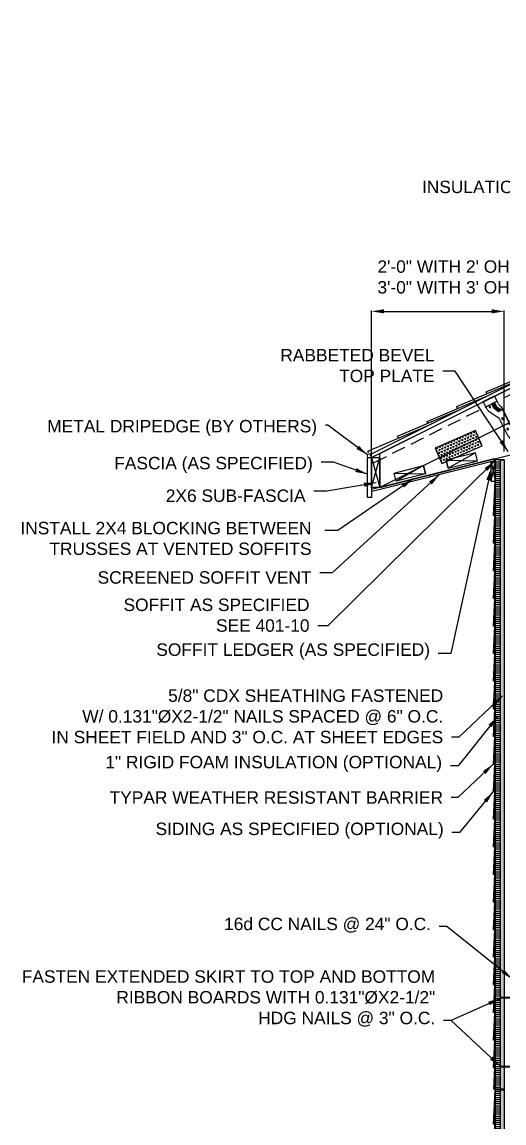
# Model space of a CAD drawing. Header units: inches. Extents: x -1316 to 22433, y -200 to 8737.
# Drawn here: x -465.5 to -378.2, y -14 to 185.4 of the extents above; entities that cross this region are included whole.
import ezdxf

# ---------------------------------------------------------------- set-up
doc = ezdxf.new("R2010")
doc.units = ezdxf.units.IN
doc.header["$LTSCALE"] = 10
doc.header["$MEASUREMENT"] = 0
doc.header["$PDMODE"] = 34
doc.header["$PDSIZE"] = 18
doc.linetypes.add('HIDDEN', pattern=[0.375, 0.25, -0.125])
doc.layers.get('0').update_dxf_attribs({"linetype": 'CONTINUOUS'})
doc.layers.get('DefPoints').update_dxf_attribs({"linetype": 'CONTINUOUS'})
for name, color, linetype in [('S-FLOR', 7, 'CONTINUOUS'), ('S-HATCH', 5, 'CONTINUOUS'), ('S-HDWR', 104, 'CONTINUOUS'), ('S-PLATE', 190, 'CONTINUOUS'), ('S-ROOF', 2, 'CONTINUOUS'), ('S-TXT', 222, 'CONTINUOUS'), ('S-WALL', 6, 'CONTINUOUS')]:
    doc.layers.add(name, color=color, linetype=linetype)
doc.styles.add('style1', font='arial.ttf')
doc.dimstyles.new('1-2', dxfattribs={"dimtxt": 2.25, "dimasz": 2.25, "dimexe": 0.18, "dimexo": 1.5, "dimgap": 1.5, "dimtad": 0, "dimdec": 4, "dimrnd": 0.0625, "dimzin": 0, "dimdsep": 46, "dimlunit": 4, "dimtxsty": 'style1', "dimcen": 0.09, "dimazin": 0, "dimtfac": 1, "dimtdec": 4, "dimtofl": 0, "dimtmove": 0, "dimatfit": 0, "dimfxl": 1, "dimtolj": 1, "dimtzin": 0, "dimarcsym": 0})
pattern_1 = [(90, (1319.4375, 2e-13), (-0.25, 2e-17), []), (135, (1319.4375, 2e-13), (-0.5, -0.5), [0.3535534, -0.7071077])]
pattern_2 = [(180, (1319.4375, 2e-13), (-6e-17, -0.375), [])]

# ---------------------------------------------------------------- blocks, each defined once
blk = doc.blocks.new('NP SHINGLES')
for p, q in [((21.06, 11.37), (32.12, 16.06)), ((15.69, 8.68), (26.76, 13.38)), ((10.32, 6), (21.39, 10.7)), ((21.22, 11.03), (21.06, 11.37)), ((4.96, 3.32), (16.02, 8.01)), ((15.86, 8.35), (15.69, 8.68)), ((10.49, 5.66), (10.32, 6)), ((-0.41, 0.63), (10.66, 5.33)), ((5.12, 2.98), (4.96, 3.32)), ((-0.24, 0.3), (-0.41, 0.63))]:
    blk.add_line(p, q)
blk = doc.blocks.new('THAI1-81-22-l')
for p, q in [((3.57, 21.55), (-1.44, 11.38)), ((3.63, 21.52), (-1.37, 11.37)), ((3.45, 21.33), (3.52, 21.3)), ((3.57, 21.55), (3.63, 21.52)), ((-1.44, 11.38), (-1.44, 2.31)), ((-1.37, 11.37), (-1.37, 2.31)), ((-0.42, 8.33), (-1.21, 9.12)), ((-0.71, 6.54), (-0.71, 6.27)), ((-0.54, 6.54), (-0.54, 6.27)), ((-0.12, 7.62), (-0.12, 4.31)), ((-0.71, 4.41), (-0.71, 4.14)), ((-0.54, 4.41), (-0.54, 4.15)), ((-1.44, 2.31), (-1.37, 2.31)), ((-1.26, 2.11), (-1.37, 2.31)), ((-0.62, 1.99), (-1.08, 2.76)), ((-0.43, 1.99), (-0.92, 2.86)), ((-0.25, 1.99), (-0.71, 2.76)), ((-0.06, 1.99), (-0.54, 2.86)), ((0.99, 2.11), (0.01, 3.81)), ((-1.13, 1.61), (-1.13, 0)), ((1.13, 0.07), (-1.13, 0.07)), ((1.13, 0), (-1.13, 0)), ((-0.59, 1.19), (-0.59, 1.89)), ((-0.41, 1.19), (-0.41, 1.9)), ((-0.22, 1.19), (-0.22, 1.89)), ((-0.03, 1.19), (-0.03, 1.9)), ((0.41, 1.54), (0.41, 1.27)), ((0.59, 1.54), (0.59, 1.27)), ((1.13, 1.61), (1.13, 0))]:
    blk.add_line(p, q)
for centre, radius, start, end in [((-0.5, 9.83), 1, 208.955, 225), ((-1.13, 7.62), 1, 0, 45), ((-0.62, 6.54), 0.0855, 0, 180), ((-0.62, 4.41), 0.0855, 0, 180), ((0.88, 4.31), 1, 180, 210), ((-2.12, 1.61), 1, 0, 30), ((-1, 2.81), 0.0937, 29.3122, 210.7555), ((-0.62, 2.81), 0.0937, 29.3122, 210.7555), ((0.13, 1.61), 1, 0, 30), ((-0.78, 1.89), 0.187, 0, 30.7555), ((-0.5, 1.19), 0.0937, 180, 0), ((-0.59, 1.9), 0.187, 0, 29.3122), ((-0.41, 1.89), 0.187, 0, 30.7555), ((-0.12, 1.19), 0.0937, 180, 0), ((-0.22, 1.9), 0.187, 0, 29.3122), ((0.5, 1.54), 0.0855, 0, 180)]:
    blk.add_arc(centre, radius, start, end)
blk = doc.blocks.new('*X540')
at = {"color": 0}
for p, q in [((579.45, -101.66), (579.64, -101.66)), ((579.5, -101.9), (579.64, -101.66)), ((579.78, -101.42), (579.64, -101.17)), ((579.64, -101.17), (579.92, -101.17)), ((579.78, -101.42), (579.92, -101.17)), ((580.06, -101.9), (579.92, -101.66)), ((579.92, -101.66), (580.2, -101.66)), ((580.06, -101.9), (580.2, -101.66)), ((580.34, -101.42), (580.2, -101.17)), ((580.2, -101.17), (580.48, -101.17)), ((580.34, -101.42), (580.48, -101.17)), ((580.62, -101.9), (580.48, -101.66)), ((580.48, -101.66), (580.76, -101.66)), ((580.62, -101.9), (580.76, -101.66)), ((580.9, -101.42), (580.76, -101.17)), ((580.76, -101.17), (581.04, -101.17)), ((580.9, -101.42), (581.04, -101.17)), ((581.18, -101.9), (581.04, -101.66)), ((581.04, -101.66), (581.32, -101.66)), ((581.18, -101.9), (581.32, -101.66)), ((581.47, -101.42), (581.32, -101.17)), ((581.32, -101.17), (581.61, -101.17)), ((581.47, -101.42), (581.61, -101.17)), ((581.75, -101.9), (581.61, -101.66)), ((581.61, -101.66), (581.89, -101.66)), ((581.75, -101.9), (581.89, -101.66)), ((582.03, -101.42), (581.89, -101.17)), ((581.89, -101.17), (582.17, -101.17)), ((582.03, -101.42), (582.17, -101.17)), ((582.31, -101.9), (582.17, -101.66)), ((582.17, -101.66), (582.45, -101.66)), ((582.31, -101.9), (582.45, -101.66)), ((582.59, -101.42), (582.45, -101.17)), ((582.45, -101.17), (582.73, -101.17)), ((582.59, -101.42), (582.73, -101.17)), ((582.87, -101.9), (582.73, -101.66)), ((582.73, -101.66), (583.01, -101.66)), ((582.87, -101.9), (583.01, -101.66)), ((583.15, -101.42), (583.01, -101.17)), ((583.01, -101.17), (583.29, -101.17)), ((583.15, -101.42), (583.29, -101.17)), ((583.43, -101.9), (583.29, -101.66)), ((583.29, -101.66), (583.57, -101.66)), ((583.43, -101.9), (583.57, -101.66)), ((583.72, -101.42), (583.57, -101.17)), ((583.57, -101.17), (583.86, -101.17)), ((583.72, -101.42), (583.86, -101.17)), ((584, -101.9), (583.86, -101.66)), ((583.86, -101.66), (584.14, -101.66)), ((584, -101.9), (584.14, -101.66)), ((584.28, -101.42), (584.14, -101.17)), ((584.14, -101.17), (584.42, -101.17)), ((584.28, -101.42), (584.42, -101.17)), ((584.56, -101.9), (584.42, -101.66)), ((584.42, -101.66), (584.7, -101.66)), ((584.56, -101.9), (584.7, -101.66)), ((584.84, -101.42), (584.7, -101.17)), ((584.7, -101.17), (584.98, -101.17)), ((584.84, -101.42), (584.98, -101.17)), ((585.12, -101.9), (584.98, -101.66)), ((584.98, -101.66), (585.26, -101.66)), ((585.12, -101.9), (585.26, -101.66)), ((585.4, -101.42), (585.26, -101.17)), ((585.26, -101.17), (585.54, -101.17)), ((585.4, -101.42), (585.54, -101.17)), ((585.68, -101.9), (585.54, -101.66)), ((585.54, -101.66), (585.82, -101.66)), ((585.68, -101.9), (585.82, -101.66)), ((585.97, -101.42), (585.82, -101.17)), ((585.82, -101.17), (586.11, -101.17)), ((585.97, -101.42), (586.11, -101.17)), ((586.25, -101.9), (586.11, -101.66)), ((586.11, -101.66), (586.39, -101.66)), ((586.25, -101.9), (586.39, -101.66)), ((586.53, -101.42), (586.39, -101.17)), ((586.39, -101.17), (586.67, -101.17)), ((586.53, -101.42), (586.67, -101.17)), ((586.81, -101.9), (586.67, -101.66)), ((586.67, -101.66), (586.95, -101.66)), ((586.81, -101.9), (586.95, -101.66)), ((587.09, -101.42), (586.95, -101.17)), ((586.95, -101.17), (587.23, -101.17)), ((587.09, -101.42), (587.23, -101.17)), ((587.37, -101.9), (587.23, -101.66)), ((587.23, -101.66), (587.45, -101.66)), ((579.5, -101.9), (579.45, -101.82)), ((579.45, -102.64), (579.64, -102.64)), ((579.5, -102.88), (579.45, -102.79)), ((579.45, -103.61), (579.64, -103.61)), ((579.5, -102.88), (579.64, -102.64)), ((579.5, -103.85), (579.64, -103.61)), ((579.78, -102.39), (579.64, -102.15)), ((579.64, -102.15), (579.92, -102.15)), ((579.78, -103.37), (579.64, -103.12)), ((579.64, -103.12), (579.92, -103.12)), ((579.78, -102.39), (579.92, -102.15)), ((579.78, -103.37), (579.92, -103.12)), ((580.06, -102.88), (579.92, -102.64)), ((579.92, -102.64), (580.2, -102.64)), ((580.06, -103.85), (579.92, -103.61)), ((579.92, -103.61), (580.2, -103.61)), ((580.06, -102.88), (580.2, -102.64)), ((580.06, -103.85), (580.2, -103.61)), ((580.34, -102.39), (580.2, -102.15)), ((580.2, -102.15), (580.48, -102.15)), ((580.34, -103.37), (580.2, -103.12)), ((580.2, -103.12), (580.48, -103.12)), ((580.34, -102.39), (580.48, -102.15)), ((580.34, -103.37), (580.48, -103.12)), ((580.62, -102.88), (580.48, -102.64)), ((580.48, -102.64), (580.76, -102.64)), ((580.62, -103.85), (580.48, -103.61)), ((580.48, -103.61), (580.76, -103.61)), ((580.62, -102.88), (580.76, -102.64)), ((580.62, -103.85), (580.76, -103.61)), ((580.9, -102.39), (580.76, -102.15)), ((580.76, -102.15), (581.04, -102.15)), ((580.9, -103.37), (580.76, -103.12)), ((580.76, -103.12), (581.04, -103.12)), ((580.9, -102.39), (581.04, -102.15)), ((580.9, -103.37), (581.04, -103.12)), ((581.18, -102.88), (581.04, -102.64)), ((581.04, -102.64), (581.32, -102.64)), ((581.18, -103.85), (581.04, -103.61)), ((581.04, -103.61), (581.32, -103.61)), ((581.18, -102.88), (581.32, -102.64)), ((581.18, -103.85), (581.32, -103.61)), ((581.47, -102.39), (581.32, -102.15)), ((581.32, -102.15), (581.61, -102.15)), ((581.47, -103.37), (581.32, -103.12)), ((581.32, -103.12), (581.61, -103.12)), ((581.47, -102.39), (581.61, -102.15)), ((581.47, -103.37), (581.61, -103.12)), ((581.75, -102.88), (581.61, -102.64)), ((581.61, -102.64), (581.89, -102.64)), ((581.75, -103.85), (581.61, -103.61)), ((581.61, -103.61), (581.89, -103.61)), ((581.75, -102.88), (581.89, -102.64)), ((581.75, -103.85), (581.89, -103.61)), ((582.03, -102.39), (581.89, -102.15)), ((581.89, -102.15), (582.17, -102.15)), ((582.03, -103.37), (581.89, -103.12)), ((581.89, -103.12), (582.17, -103.12)), ((582.03, -102.39), (582.17, -102.15)), ((582.03, -103.37), (582.17, -103.12)), ((582.31, -102.88), (582.17, -102.64)), ((582.17, -102.64), (582.45, -102.64)), ((582.31, -103.85), (582.17, -103.61)), ((582.17, -103.61), (582.45, -103.61)), ((582.31, -102.88), (582.45, -102.64)), ((582.31, -103.85), (582.45, -103.61)), ((582.59, -102.39), (582.45, -102.15)), ((582.45, -102.15), (582.73, -102.15)), ((582.59, -103.37), (582.45, -103.12)), ((582.45, -103.12), (582.73, -103.12)), ((582.59, -102.39), (582.73, -102.15)), ((582.59, -103.37), (582.73, -103.12)), ((582.87, -102.88), (582.73, -102.64)), ((582.73, -102.64), (583.01, -102.64)), ((582.87, -103.85), (582.73, -103.61)), ((582.73, -103.61), (583.01, -103.61)), ((582.87, -102.88), (583.01, -102.64)), ((582.87, -103.85), (583.01, -103.61)), ((583.15, -102.39), (583.01, -102.15)), ((583.01, -102.15), (583.29, -102.15)), ((583.15, -103.37), (583.01, -103.12)), ((583.01, -103.12), (583.29, -103.12)), ((583.15, -102.39), (583.29, -102.15)), ((583.15, -103.37), (583.29, -103.12)), ((583.43, -102.88), (583.29, -102.64)), ((583.29, -102.64), (583.57, -102.64)), ((583.43, -103.85), (583.29, -103.61)), ((583.29, -103.61), (583.57, -103.61)), ((583.43, -102.88), (583.57, -102.64)), ((583.43, -103.85), (583.57, -103.61)), ((583.72, -102.39), (583.57, -102.15)), ((583.57, -102.15), (583.86, -102.15)), ((583.72, -103.37), (583.57, -103.12)), ((583.57, -103.12), (583.86, -103.12)), ((583.72, -102.39), (583.86, -102.15)), ((583.72, -103.37), (583.86, -103.12)), ((584, -102.88), (583.86, -102.64)), ((583.86, -102.64), (584.14, -102.64)), ((584, -103.85), (583.86, -103.61)), ((583.86, -103.61), (584.14, -103.61)), ((584, -102.88), (584.14, -102.64)), ((584, -103.85), (584.14, -103.61)), ((584.28, -102.39), (584.14, -102.15)), ((584.14, -102.15), (584.42, -102.15)), ((584.28, -103.37), (584.14, -103.12)), ((584.14, -103.12), (584.42, -103.12)), ((584.28, -102.39), (584.42, -102.15)), ((584.28, -103.37), (584.42, -103.12)), ((584.56, -102.88), (584.42, -102.64)), ((584.42, -102.64), (584.7, -102.64)), ((584.56, -103.85), (584.42, -103.61)), ((584.42, -103.61), (584.7, -103.61)), ((584.56, -102.88), (584.7, -102.64)), ((584.56, -103.85), (584.7, -103.61)), ((584.84, -102.39), (584.7, -102.15)), ((584.7, -102.15), (584.98, -102.15)), ((584.84, -103.37), (584.7, -103.12)), ((584.7, -103.12), (584.98, -103.12)), ((584.84, -102.39), (584.98, -102.15)), ((584.84, -103.37), (584.98, -103.12)), ((585.12, -102.88), (584.98, -102.64)), ((584.98, -102.64), (585.26, -102.64)), ((585.12, -103.85), (584.98, -103.61)), ((584.98, -103.61), (585.26, -103.61)), ((585.12, -102.88), (585.26, -102.64)), ((585.12, -103.85), (585.26, -103.61)), ((585.4, -102.39), (585.26, -102.15)), ((585.26, -102.15), (585.54, -102.15)), ((585.4, -103.37), (585.26, -103.12)), ((585.26, -103.12), (585.54, -103.12)), ((585.4, -102.39), (585.54, -102.15)), ((585.4, -103.37), (585.54, -103.12)), ((585.68, -102.88), (585.54, -102.64)), ((585.54, -102.64), (585.82, -102.64)), ((585.68, -103.85), (585.54, -103.61)), ((585.54, -103.61), (585.82, -103.61)), ((585.68, -102.88), (585.82, -102.64)), ((585.68, -103.85), (585.82, -103.61)), ((585.97, -102.39), (585.82, -102.15)), ((585.82, -102.15), (586.11, -102.15)), ((585.97, -103.37), (585.82, -103.12)), ((585.82, -103.12), (586.11, -103.12)), ((585.97, -102.39), (586.11, -102.15)), ((585.97, -103.37), (586.11, -103.12)), ((586.25, -102.88), (586.11, -102.64)), ((586.11, -102.64), (586.39, -102.64)), ((586.25, -103.85), (586.11, -103.61)), ((586.11, -103.61), (586.39, -103.61)), ((586.25, -102.88), (586.39, -102.64)), ((586.25, -103.85), (586.39, -103.61)), ((586.53, -102.39), (586.39, -102.15)), ((586.39, -102.15), (586.67, -102.15)), ((586.53, -103.37), (586.39, -103.12)), ((586.39, -103.12), (586.67, -103.12)), ((586.53, -102.39), (586.67, -102.15)), ((586.53, -103.37), (586.67, -103.12)), ((586.81, -102.88), (586.67, -102.64)), ((586.67, -102.64), (586.95, -102.64)), ((586.81, -103.85), (586.67, -103.61)), ((586.67, -103.61), (586.95, -103.61)), ((586.81, -102.88), (586.95, -102.64)), ((586.81, -103.85), (586.95, -103.61)), ((587.09, -102.39), (586.95, -102.15)), ((586.95, -102.15), (587.23, -102.15)), ((587.09, -103.37), (586.95, -103.12)), ((586.95, -103.12), (587.23, -103.12)), ((587.09, -102.39), (587.23, -102.15)), ((587.09, -103.37), (587.23, -103.12)), ((587.37, -102.88), (587.23, -102.64)), ((587.23, -102.64), (587.45, -102.64)), ((587.37, -103.85), (587.23, -103.61)), ((587.23, -103.61), (587.45, -103.61)), ((587.37, -101.9), (587.45, -101.78)), ((587.37, -102.88), (587.45, -102.75)), ((579.5, -103.85), (579.45, -103.76)), ((579.66, -104.13), (579.64, -104.1)), ((579.64, -104.1), (579.92, -104.1)), ((579.9, -104.13), (579.92, -104.1)), ((580.22, -104.13), (580.2, -104.1)), ((580.2, -104.1), (580.48, -104.1)), ((580.46, -104.13), (580.48, -104.1)), ((580.78, -104.13), (580.76, -104.1)), ((580.76, -104.1), (581.04, -104.1)), ((581.02, -104.13), (581.04, -104.1)), ((581.35, -104.13), (581.32, -104.1)), ((581.32, -104.1), (581.61, -104.1)), ((581.58, -104.13), (581.61, -104.1)), ((581.91, -104.13), (581.89, -104.1)), ((581.89, -104.1), (582.17, -104.1)), ((582.15, -104.13), (582.17, -104.1)), ((582.47, -104.13), (582.45, -104.1)), ((582.45, -104.1), (582.73, -104.1)), ((582.71, -104.13), (582.73, -104.1)), ((583.03, -104.13), (583.01, -104.1)), ((583.01, -104.1), (583.29, -104.1)), ((583.27, -104.13), (583.29, -104.1)), ((583.6, -104.13), (583.57, -104.1)), ((583.57, -104.1), (583.86, -104.1)), ((583.83, -104.13), (583.86, -104.1)), ((584.16, -104.13), (584.14, -104.1)), ((584.14, -104.1), (584.42, -104.1)), ((584.4, -104.13), (584.42, -104.1)), ((584.72, -104.13), (584.7, -104.1)), ((584.7, -104.1), (584.98, -104.1)), ((584.96, -104.13), (584.98, -104.1)), ((585.28, -104.13), (585.26, -104.1)), ((585.26, -104.1), (585.54, -104.1)), ((585.52, -104.13), (585.54, -104.1)), ((585.85, -104.13), (585.82, -104.1)), ((585.82, -104.1), (586.11, -104.1)), ((586.08, -104.13), (586.11, -104.1)), ((586.41, -104.13), (586.39, -104.1)), ((586.39, -104.1), (586.67, -104.1)), ((586.65, -104.13), (586.67, -104.1)), ((586.97, -104.13), (586.95, -104.1)), ((586.95, -104.1), (587.23, -104.1)), ((587.21, -104.13), (587.23, -104.1)), ((587.37, -103.85), (587.45, -103.72))]:
    blk.add_line(p, q, dxfattribs=at)
blk = doc.blocks.new('BOX')
blk.add_lwpolyline([(0, 0), (1, 0), (1, 1), (0, 1)], close=True)
blk = doc.blocks.new('*D566')
at = {"layer": 'DefPoints', "color": 0, "transparency": 16777216}
for p in [(0, 26.89), (0, 0), (-24, -2.3)]:
    blk.add_point(p, dxfattribs=at)
at = {"layer": 'S-TXT', "color": 0, "lineweight": -2, "transparency": 16777216}
for p, q in [((-24, -0.8), (-24, 27.07)), ((-21.75, 26.89), (-2.25, 26.89)), ((0, 1.5), (0, 27.07))]:
    blk.add_line(p, q, dxfattribs=at)
at = {"layer": 'S-TXT', "color": 0, "transparency": 16777216}
for points in [[(-21.75, 27.27), (-21.75, 26.52), (-24, 26.89)], [(-2.25, 27.27), (-2.25, 26.52), (0, 26.89)]]:
    blk.add_solid(points, dxfattribs=at)
at = {"layer": 'S-TXT', "color": 0, "transparency": 16777216, "insert": (-10.96, 33.11), "char_height": 2.25, "attachment_point": 5, "style": 'style1'}
blk.add_mtext('\\A1;2\'-0" WITH 2\' OH\\P3\'-0" WITH 3\' OH', dxfattribs=at)
blk = doc.blocks.new('0.131X2.5 NAIL')
for p, q in [((0.16, 0.04), (-0.16, 0.04)), ((-0.16, 0.04), (-0.16, 0)), ((-0.16, 0), (0.16, 0)), ((-0.07, 0), (-0.07, -2.38)), ((0.07, 0), (0.07, -2.38)), ((0.16, 0), (0.16, 0.04)), ((-0.05, -0.22), (0.05, -0.22)), ((-0.05, -0.24), (0.05, -0.24)), ((-0.05, -0.27), (0.05, -0.27)), ((-0.05, -0.29), (0.05, -0.29)), ((-0.05, -0.32), (0.05, -0.32)), ((-0.05, -0.34), (0.05, -0.34)), ((-0.05, -0.37), (0.05, -0.37)), ((-0.05, -0.39), (0.05, -0.39)), ((-0.05, -0.47), (0.05, -0.47)), ((-0.05, -0.49), (0.05, -0.49)), ((-0.05, -0.52), (0.05, -0.52)), ((-0.05, -0.54), (0.05, -0.54)), ((-0.05, -0.57), (0.05, -0.57)), ((-0.05, -0.59), (0.05, -0.59)), ((-0.07, -2.38), (0.01, -2.5)), ((0.07, -2.38), (0.01, -2.5)), ((0.01, -2.38), (0.01, -2.5))]:
    blk.add_line(p, q)
for centre, radius, start, end in [((-0.03, -2.38), 0.0355, 3.5707, 176.4277), ((0.04, -2.37), 0.0302, 353.9977, 186.002)]:
    blk.add_arc(centre, radius, start, end)
blk = doc.blocks.new('*U569')
at = {"layer": 'S-HATCH'}
h = blk.add_hatch(dxfattribs=at)
h.set_pattern_fill('ANSI31', color=256, scale=3, angle=135, style=0)
h.set_pattern_definition(pattern_2)
h.paths.add_polyline_path([(-0.63, 92.5), (-1.63, 92.5), (-1.63, -19), (-0.63, -19)])
h = blk.add_hatch(dxfattribs=at)
h.set_pattern_fill('DOLMIT', color=256, angle=90, style=0)
h.set_pattern_definition(pattern_1)
h.paths.add_polyline_path([(0, -19), (-0.63, -19), (-0.63, 92.5), (0, 92.5)])
for points in [[(-0.63, 92.5), (-1.63, 92.5), (-1.63, -19), (-0.63, -19)], [(0, -19), (-0.63, -19), (-0.63, 92.5), (0, 92.5)]]:
    blk.add_lwpolyline(points, close=True, dxfattribs=at)
at = {"layer": 'S-WALL', "lineweight": 15}
for p, q in [((-1.96, 86.26), (-1.7, 92.5)), ((-1.63, 92.5), (-1.88, 86.26)), ((-1.96, 81.26), (-1.7, 87.5)), ((-1.63, 87.5), (-1.88, 81.26))]:
    blk.add_line(p, q, dxfattribs=at)
at = {"layer": 'S-WALL'}
for p, q in [((-1.63, -19), (-1.63, 92.5)), ((0, 92.5), (-1.63, 92.5)), ((-0.63, -19), (-0.63, 92.5)), ((0, 92.5), (-0.63, 92.5))]:
    blk.add_line(p, q, dxfattribs=at)
for points in [[(-1.7, 92.5), (-1.63, 92.5)], [(-1.7, 87.5), (-1.63, 87.5)]]:
    blk.add_lwpolyline(points, dxfattribs=at)
blk = doc.blocks.new('EH 1200 ROOF DETAIL')
at = {"layer": 'S-HATCH'}
blk.add_hatch(color=256, dxfattribs=at).paths.add_polyline_path([(-9.57265, -2.1547), (-9.6636, -1.7909), (-13.54417, -2.76104), (-13.45322, -3.12484)])
at = {"const_width": 0.125}
for points in [[(-24.88786, 0.83081), (-24.03927, 1.25515)], [(-24.74937, -0.10153), (-24.74937, 0.90006)]]:
    blk.add_lwpolyline(points, dxfattribs=at)
at = {"layer": 'S-ROOF'}
for p, q in [((-24.27895, 0.9585), (132.38112, 79.29815)), ((-23.99937, 0.39934), (132.63646, 78.71726)), ((-24.27895, 0.9585), (-23.99937, 0.39934)), ((-1.77079, 0.1823), (-23.99937, -5.37484)), ((-1.67984, -0.1815), (-1.77079, 0.1823)), ((-1.67984, -0.1815), (-23.90842, -5.73865)), ((-13.45322, -3.12484), (-13.54417, -2.76104)), ((-23.90842, -5.73865), (-23.99937, -5.37484))]:
    blk.add_line(p, q, dxfattribs=at)
at = {"layer": 'S-ROOF', "linetype": 'HIDDEN'}
blk.add_line((-23.55216, -0.49508), (46.50198, 34.53199), dxfattribs=at)
at = {"layer": 'S-ROOF', "color": 5}
for p, q in [((-23.99937, -4.99984), (-22.49937, 0.39934)), ((-23.99937, 0.39934), (-22.49937, -4.99984))]:
    blk.add_line(p, q, dxfattribs=at)
at = {"layer": 'S-ROOF'}
for points in [[(79.98527, 46.24248), (-22.49937, -4.99984), (-22.49937, 1.14934), (132.63646, 78.71726)], [(76.48532, 25.4156), (0.17771, 6.3387), (-22.49937, -4.99984), (150.43206, 38.23302)], [(-5.18295, 1.29545), (-10.51874, -0.03849), (-10.15493, -1.49371), (-4.81915, -0.15976), (-5.18295, 1.29545), (-10.15493, -1.49371), (-10.51874, -0.03849), (-4.81915, -0.15976)], [(-19.92022, -2.38886), (-14.58443, -1.05492), (-14.22063, -2.51013), (-19.55641, -3.84408), (-19.92022, -2.38886), (-14.22063, -2.51013), (-14.58443, -1.05492), (-19.55641, -3.84408)]]:
    blk.add_lwpolyline(points, dxfattribs=at)
for points in [[(-23.99937, 0.39934), (-23.99937, -6.85066), (-24.74937, -6.85066), (-24.74937, 0.39934), (-23.99937, 0.39934)], [(-23.99937, 0.39934), (-22.49937, 0.39934), (-22.49937, -4.99984), (-23.99937, -4.99984)]]:
    blk.add_lwpolyline(points, close=True, dxfattribs=at)
at = {"layer": 'S-HATCH'}
blk.add_blockref('NP SHINGLES', (-24.27895, 0.9585), dxfattribs=at)
at = {"layer": 'S-HATCH', "rotation": 23.48328893367422}
blk.add_blockref('*X540', (-584.24314, -136.03686), dxfattribs=at)
at = {"layer": 'S-HDWR', "color": 1, "rotation": 206.2216689964954}
blk.add_blockref('THAI1-81-22-l', (-2.75575, 11.08929), dxfattribs=at)
at = {"layer": 'S-PLATE', "xscale": 3.000000000000018, "yscale": 7.999999999999998, "zscale": 3.000000000000018, "rotation": 113.4832889336737}
blk.add_blockref('BOX', (-3.9562, 2.53928), dxfattribs=at)
at = {"layer": 'S-TXT', "char_height": 2.25, "style": 'style1'}
for s, insert, attachment_point in [('INSULATION BAFFLE FOR 1"\\P(MIN.) AIR SPACE', (27.97098, 43.88082), 9), ('\\A1;RABBETED BEVEL\\PTOP PLATE', (-12.59872, 14.04915), 9), ('METAL DRIPEDGE (BY OTHERS)', (-33.88659, 4.29276), 9), ('\\A1;FASCIA (AS SPECIFIED)', (-34.66407, -2.39551), 9), ('\\A1;2X6 SUB-FASCIA', (-35.97225, -7.65551), 9), ('INSTALL 2X4 BLOCKING BETWEEN \\PTRUSSES AT VENTED SOFFITS', (-34.89511, -11.23657), 3), ('\\A1;SCREENED SOFFIT VENT', (-34.89128, -22.46496), 9), ('SOFFIT AS SPECIFIED\\PSEE 401-10', (-35.25436, -31.16999), 9)]:
    blk.add_mtext(s, dxfattribs=dict(at, insert=insert, attachment_point=attachment_point))
at = {"layer": 'S-TXT'}
dim = blk.add_linear_dim(base=(0, 26.89028), p1=(-23.99937, -2.30025), p2=(0, 0), text='2\'-0" WITH 2\' OH\\P3\'-0" WITH 3\' OH', dimstyle='1-2', override={"dimtmove": 2}, dxfattribs=at)
dim.commit()
dim.dimension.update_dxf_attribs({"geometry": '*D566', "text_midpoint": (-10.95521, 33.11404), "dimtype": 128})
at = {"layer": 'S-TXT', "annotation_type": 0, "has_hookline": 1, "hookline_direction": 1}
for points, text_width in [([(43.628, 33.095), (31.90819, 45.88082), (29.47098, 45.88082)], 42.41849), ([(0.7106, 1.5), (-8.84872, 16.04915), (-11.09872, 16.04915)], 27.59089), ([(-24.73756, 0.89794), (-31.91213, 6.29276), (-32.38659, 6.29276)], 48.55457), ([(-24.74937, -2.60859), (-30.91407, -0.39551), (-33.16407, -0.39551)], 35.60709), ([(-16.48926, -3.44909), (-30.10922, -12.82511), (-32.4795, -12.82511)], 52.20123), ([(-11.68969, -2.68396), (-31.14128, -20.46496), (-33.39128, -20.46496)], 38.56617), ([(-23.1607, -4.1521), (-32.13412, -5.65551), (-34.47225, -5.65551)], 25.24113)]:
    blk.add_leader(points, dimstyle='1-2', dxfattribs=dict(at, text_width=text_width))
at = {"layer": 'S-TXT', "annotation_type": 0, "has_hookline": 1, "hookline_direction": 1, "text_width": 33.39853}
blk.add_leader([(-1.67984, -0.1815), (-31.93445, -30.04155), (-33.75436, -30.04499)], dimstyle='1-2', override={"dimgap": 1.5, "dimtad": 0}, dxfattribs=at)
blk = doc.blocks.new('*U682')
blk.add_blockref('EH 1200 ROOF DETAIL', (0, 0))
blk = doc.blocks.new('*U580')
at = {"layer": 'S-HATCH'}
h = blk.add_hatch(dxfattribs=at)
h.set_pattern_fill('ANSI31', color=256, scale=3, angle=135, style=0)
h.set_pattern_definition(pattern_2)
h.paths.add_polyline_path([(-0.63, 95), (-1.63, 95), (-1.63, -19), (-0.63, -19)])
h = blk.add_hatch(dxfattribs=at)
h.set_pattern_fill('DOLMIT', color=256, angle=90, style=0)
h.set_pattern_definition(pattern_1)
h.paths.add_polyline_path([(0, -19), (-0.63, -19), (-0.63, 95), (0, 95)])
for points in [[(-0.63, 95), (-1.63, 95), (-1.63, -19), (-0.63, -19)], [(0, -19), (-0.63, -19), (-0.63, 95), (0, 95)]]:
    blk.add_lwpolyline(points, close=True, dxfattribs=at)
at = {"layer": 'S-WALL'}
for p, q in [((-2.37, 94.64), (-1.63, 94.64)), ((-2.37, 91.14), (-2.37, 94.64)), ((-2.37, 94.64), (-1.63, 91.14)), ((-2.37, 91.14), (-1.63, 94.64)), ((-1.63, -19), (-1.63, 95)), ((0, 95), (-1.63, 95)), ((-0.63, -19), (-0.63, 95)), ((0, 95), (-0.63, 95)), ((-2.37, 91.14), (-1.63, 91.14)), ((0, -19), (-1.63, -19))]:
    blk.add_line(p, q, dxfattribs=at)
at = {"layer": 'S-WALL', "lineweight": 15}
for p, q in [((-1.96, 84.9), (-1.7, 91.14)), ((-1.63, 91.14), (-1.88, 84.9)), ((-1.96, 79.9), (-1.7, 86.14)), ((-1.63, 86.14), (-1.88, 79.9)), ((-1.88, 84.9), (-1.96, 84.9)), ((-1.96, 74.9), (-1.7, 81.14)), ((-1.88, 79.9), (-1.96, 79.9)), ((-1.63, 81.14), (-1.88, 74.9)), ((-1.96, 69.9), (-1.7, 76.14)), ((-1.63, 76.14), (-1.88, 69.9)), ((-1.88, 74.9), (-1.96, 74.9)), ((-1.96, 64.9), (-1.7, 71.14)), ((-1.88, 69.9), (-1.96, 69.9)), ((-1.63, 71.14), (-1.88, 64.9)), ((-1.96, 59.9), (-1.7, 66.14)), ((-1.63, 66.14), (-1.88, 59.9)), ((-1.88, 64.9), (-1.96, 64.9)), ((-1.96, 54.9), (-1.7, 61.14)), ((-1.88, 59.9), (-1.96, 59.9)), ((-1.63, 61.14), (-1.88, 54.9)), ((-1.96, 49.9), (-1.7, 56.14)), ((-1.63, 56.14), (-1.88, 49.9)), ((-1.88, 54.9), (-1.96, 54.9)), ((-1.96, 44.9), (-1.7, 51.14)), ((-1.88, 49.9), (-1.96, 49.9)), ((-1.63, 51.14), (-1.88, 44.9)), ((-1.96, 39.9), (-1.7, 46.14)), ((-1.63, 46.14), (-1.88, 39.9)), ((-1.88, 44.9), (-1.96, 44.9)), ((-1.96, 34.9), (-1.7, 41.14)), ((-1.88, 39.9), (-1.96, 39.9)), ((-1.63, 41.14), (-1.88, 34.9)), ((-1.96, 29.9), (-1.7, 36.14)), ((-1.63, 36.14), (-1.88, 29.9)), ((-1.88, 34.9), (-1.96, 34.9)), ((-1.96, 24.9), (-1.7, 31.14)), ((-1.63, 31.14), (-1.88, 24.9)), ((-1.88, 29.9), (-1.96, 29.9)), ((-1.96, 19.9), (-1.7, 26.14)), ((-1.63, 26.14), (-1.88, 19.9)), ((-1.88, 24.9), (-1.96, 24.9)), ((-1.96, 14.9), (-1.7, 21.14)), ((-1.63, 21.14), (-1.88, 14.9)), ((-1.88, 19.9), (-1.96, 19.9)), ((-1.96, 9.9), (-1.7, 16.14)), ((-1.63, 16.14), (-1.88, 9.9)), ((-1.88, 14.9), (-1.96, 14.9)), ((-1.96, 4.9), (-1.7, 11.14)), ((-1.63, 11.14), (-1.88, 4.9)), ((-1.88, 9.9), (-1.96, 9.9)), ((-1.96, -0.1), (-1.7, 6.14)), ((-1.63, 6.14), (-1.88, -0.1)), ((-1.88, 4.9), (-1.96, 4.9)), ((-1.96, -5.1), (-1.7, 1.14)), ((-1.63, 1.14), (-1.88, -5.1)), ((-1.88, -0.1), (-1.96, -0.1)), ((-1.96, -10.1), (-1.7, -3.86)), ((-1.63, -3.86), (-1.88, -10.1)), ((-1.88, -5.1), (-1.96, -5.1)), ((-1.96, -15.1), (-1.7, -8.86)), ((-1.63, -8.86), (-1.88, -15.1)), ((-1.88, -10.1), (-1.96, -10.1)), ((-1.91, -19), (-1.7, -13.86)), ((-1.63, -13.86), (-1.84, -19)), ((-1.88, -15.1), (-1.96, -15.1)), ((-1.84, -19), (-1.91, -19))]:
    blk.add_line(p, q, dxfattribs=at)
at = {"layer": 'S-WALL'}
for points in [[(-1.7, 91.14), (-1.63, 91.14)], [(-1.7, 86.14), (-1.63, 86.14)], [(-1.7, 81.14), (-1.63, 81.14)], [(-1.7, 76.14), (-1.63, 76.14)], [(-1.7, 71.14), (-1.63, 71.14)], [(-1.7, 66.14), (-1.63, 66.14)], [(-1.7, 61.14), (-1.63, 61.14)], [(-1.7, 56.14), (-1.63, 56.14)], [(-1.7, 51.14), (-1.63, 51.14)], [(-1.7, 46.14), (-1.63, 46.14)], [(-1.7, 41.14), (-1.63, 41.14)], [(-1.7, 36.14), (-1.63, 36.14)], [(-1.7, 31.14), (-1.63, 31.14)], [(-1.7, 26.14), (-1.63, 26.14)], [(-1.7, 21.14), (-1.63, 21.14)], [(-1.7, 16.14), (-1.63, 16.14)], [(-1.7, 11.14), (-1.63, 11.14)], [(-1.7, 6.14), (-1.63, 6.14)], [(-1.7, 1.14), (-1.63, 1.14)], [(-1.7, -3.86), (-1.63, -3.86)], [(-1.7, -8.86), (-1.63, -8.86)], [(-1.7, -13.86), (-1.63, -13.86)]]:
    blk.add_lwpolyline(points, dxfattribs=at)
at = {"layer": 'S-TXT', "char_height": 2.25, "attachment_point": 9, "style": 'style1'}
for s, insert in [('\\A1;SOFFIT LEDGER (AS SPECIFIED)', (-13.42, 58.82)), ('5/8" CDX SHEATHING FASTENED \\PW/ 0.131"%%CX2-1/2" NAILS SPACED @ 6" O.C.\\PIN SHEET FIELD AND 3" O.C. AT SHEET EDGES', (-11.03, 43.63)), ('1" RIGID FOAM INSULATION (OPTIONAL)', (-11.24, 38.45)), ('\\A1;TYPAR WEATHER RESISTANT BARRIER', (-11.06, 32.68)), ('\\A1;SIDING AS SPECIFIED (OPTIONAL)', (-10.94, 26.36))]:
    blk.add_mtext(s, dxfattribs=dict(at, insert=insert))
at = {"layer": 'S-TXT', "annotation_type": 0, "has_hookline": 1, "hookline_direction": 1}
for points, text_width in [([(-2.37, 93.5), (-9.67, 59.95), (-11.92, 59.95)], 49.34), ([(-0.28, 52.25), (-8.2, 44.76), (-9.53, 44.76)], 70.52), ([(-1.12, 48.55), (-8.33, 39.57), (-9.74, 39.57)], 60.56), ([(-1.96, 39.9), (-8.36, 33.81), (-9.56, 33.81)], 60.31), ([(-1.96, 34.9), (-8.05, 27.48), (-9.44, 27.48)], 51.97)]:
    blk.add_leader(points, dimstyle='1-2', override={"dimgap": 1.5, "dimtad": 0}, dxfattribs=dict(at, text_width=text_width))
blk = doc.blocks.new('*U564')
at = {"layer": 'S-HDWR', "rotation": 90}
for p in [(-230.12, -3), (-230.12, -15.5)]:
    blk.add_blockref('0.131X2.5 NAIL', p, dxfattribs=at)
at = {"layer": 'S-TXT', "char_height": 2.25, "attachment_point": 9, "style": 'style1'}
for s, insert in [('\\A1;16d CC NAILS @ 24" O.C.', (-242.74, 8.74)), ('FASTEN EXTENDED SKIRT TO TOP AND BOTTOM\\PRIBBON BOARDS WITH 0.131"%%CX2-1/2" \\PHDG NAILS @ 3" O.C.', (-241.98, -8.29))]:
    blk.add_mtext(s, dxfattribs=dict(at, insert=insert))
at = {"layer": 'S-TXT', "annotation_type": 0, "has_hookline": 1, "hookline_direction": 1}
for points, text_width in [([(-227.96, 0.32), (-239.87, 9.87), (-241.24, 9.87)], 36.88), ([(-230.17, -15.5), (-239.09, -7.16), (-240.48, -7.16)], 74.42)]:
    blk.add_leader(points, dimstyle='1-2', override={"dimgap": 1.5, "dimtad": 0}, dxfattribs=dict(at, text_width=text_width))
at = {"layer": 'S-TXT'}
blk.add_leader([(-230.17, -3.16), (-239.09, -7.16)], dimstyle='1-2', dxfattribs=at)
blk = doc.blocks.new('*U568')
at = {"layer": 'S-FLOR'}
blk.add_blockref('*U564', (229.5, -94.38), dxfattribs=at)
at = {"layer": 'S-WALL'}
for name, p in [('*U580', (0, -95)), ('*U569', (0, -206.63))]:
    blk.add_blockref(name, p, dxfattribs=at)

msp = doc.modelspace()

# ---------------------------------------------------------------- block references
for name in ['*U682', '*U568']:
    msp.add_blockref(name, (-378.18048, 106.10418))

doc.saveas('drawing.dxf')
